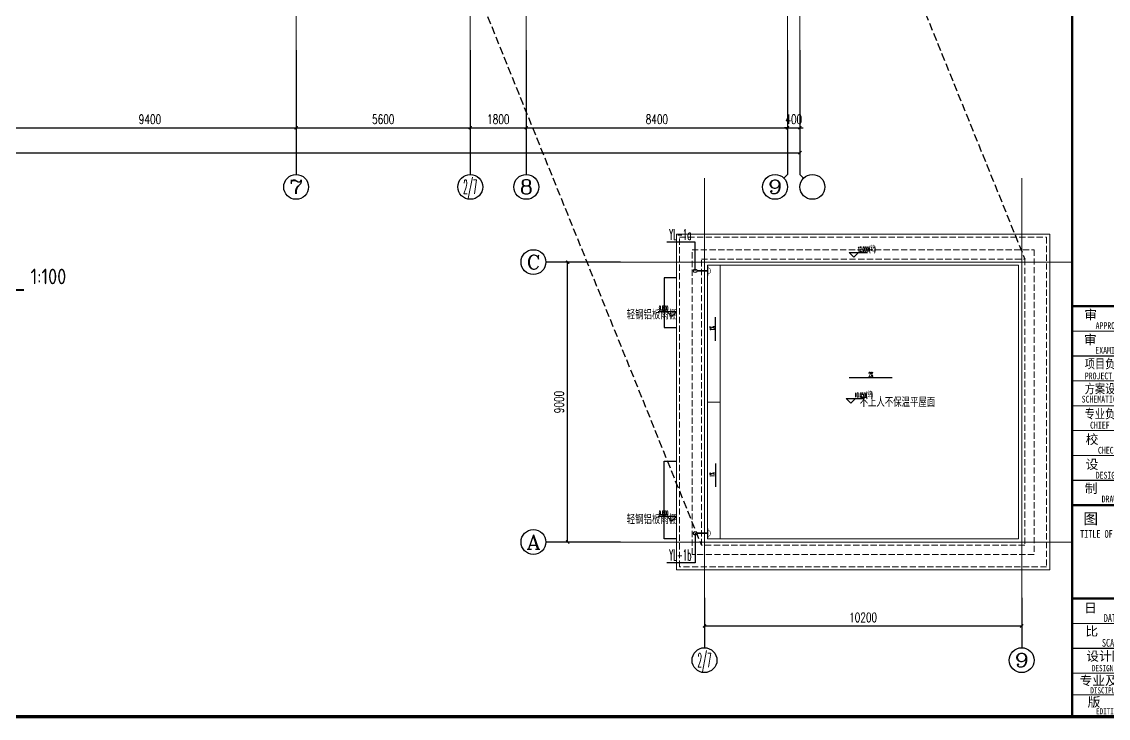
# Model space of a CAD drawing. Extents: x 1382187 to 1725648, y 860327 to 1571294.
# Drawn here: x 1514284 to 1549222, y 1036060 to 1058459 of the extents above; entities that cross this region are included whole.
import ezdxf
from ezdxf.enums import TextEntityAlignment as Align

# ---------------------------------------------------------------- set-up
doc = ezdxf.new("R2010")
doc.units = 0
doc.header["$LTSCALE"] = 1000
doc.header["$MEASUREMENT"] = 0
for name, pattern in [('ACAD_ISO10W100', [18.5, 12, -3, 0.5, -3]), ('DASH', [0.35, 0.25, -0.1]), ('DOTE', [2.42, 2, -0.2, 0.02, -0.2])]:
    doc.linetypes.add(name, pattern=pattern)
for name, color, linetype in [('AXIS', 3, 'Continuous'), ('AXIS_TEXT', 4, 'Continuous'), ('C-AXIS(轴号)', 3, 'Continuous'), ('C-AXIS-T(字)', 7, 'Continuous'), ('DIM_ELEV', 3, 'Continuous'), ('DIM_SYMB', 3, 'Continuous'), ('DIM_雨水', 3, 'Continuous'), ('EQUIP_污水', 7, 'Continuous'), ('PIPE-雨水', 4, 'Y'), ('PUB_TEXT', 4, 'Continuous'), ('VPIPE-雨水', 4, 'Y'), ('图框', 140, 'Continuous'), ('图签文字', 147, 'Continuous'), ('立面', 73, 'Continuous')]:
    doc.layers.add(name, color=color, linetype=linetype)
for name, color, linetype, lineweight in [('DOTE', 19, 'DOTE', 9), ('ZC', 6, 'Continuous', 40), ('平面-排水沟', 86, 'Continuous', 15), ('平面-看线', 45, 'Continuous', 15)]:
    doc.layers.add(name, color=color, linetype=linetype, lineweight=lineweight)
doc.styles.add('_TCH_AXIS', font='COMPLEX', dxfattribs={"bigfont": 'GBCBIG'})
doc.styles.add('_TCH_DIM', font='SIMPLEX.shx', dxfattribs={"width": 0.6, "oblique": 10, "bigfont": 'hztxt.shx'})
doc.styles.add('_TCH_DIM_T3', font='SIMPLEX', dxfattribs={"width": 0.705882, "bigfont": 'GBCBIG'})
doc.styles.add('_TWT_SERIAL', font='simplex.shx', dxfattribs={"width": 0.6, "oblique": 10, "height": 3.5, "bigfont": 'aadri.shx'})
doc.styles.add('COMPLEX', font='COMPLEX')
doc.styles.get("Standard").update_dxf_attribs({"font": 'gbenor.shx', "bigfont": 'gbcbig.shx'})
doc.styles.add('建筑图签-1', font='simhei.ttf', dxfattribs={"width": 0.7})
doc.linetypes.add('Y', pattern='A,2,-0.2,["Y",Standard,S=0.4,R=0,X=-0.1,Y=-0.115],-0.35', length=2.55)
doc.dimstyles.new('_TCH_ARCH&&100', dxfattribs={"dimtxt": 297.5, "dimasz": 100, "dimexe": 250, "dimexo": 300, "dimgap": 126.25, "dimtad": 1, "dimdec": 0, "dimzin": 0, "dimdsep": 46, "dimtxsty": '_TCH_DIM_T3', "dimblk": 'ARCHTICK', "dimcen": 0.09, "dimclrt": 7, "dimazin": 2, "dimtfac": 1, "dimtdec": 0, "dimtix": 1, "dimtmove": 2, "dimatfit": 3, "dimfxl": 0, "dimtolj": 1, "dimtzin": 0, "dimarcsym": 0})

# ---------------------------------------------------------------- blocks, each defined once
blk = doc.blocks.new('A$C07C37FD5')
at = {"layer": '图框'}
for points, const_width in [([(-7000, 0), (-7000, 57400)], 70), ([(0, 13200), (-7000, 13200)], 70), ([(-7000, 13200), (0, 13200)], 70), ([(-7000, 12400), (0, 12400)], 35), ([(-7000, 11600), (0, 11600)], 35), ([(-7000, 10800), (0, 10800)], 35), ([(-7000, 10000), (0, 10000)], 35), ([(-7000, 9200), (0, 9200)], 35), ([(-7000, 8400), (0, 8400)], 35), ([(-7000, 7600), (0, 7600)], 35), ([(-7000, 6800), (0, 6800)], 70), ([(-7000, 3800), (0, 3800)], 70), ([(-7000, 3000), (0, 3000)], 35), ([(-7000, 2200), (0, 2200)], 35), ([(-7000, 1400), (0, 1400)], 35), ([(-7000, 1400), (-500, 1400)], 35), ([(-7000, 700), (-2850, 700)], 35)]:
    blk.add_lwpolyline(points, dxfattribs=dict(at, const_width=const_width))
at = {"layer": '图框', "style": '建筑图签-1', "width": 0.7}
for s, height, p in [('APPROVED ', 220, (-6249, 12465)), ('EXAMINED  ', 220, (-6258, 11674, -1799)), ('PROJECT MANAGER', 220, (-6596, 10848, -1799)), ('SCHEMATIC  DESIGN', 220, (-6697, 10101, -1799)), ('TITLE OF DRAWING', 250, (-6746, 5753)), ('DATE', 250, (-5984, 3049)), ('SCALE', 250, (-6045, 2250)), ('DESIGNED STAGE', 200, (-6367, 1460)), ('DISCIPLIUE&TYPE', 200, (-6417, 747)), ('EDITION NO .', 200, (-6234, 74))]:
    blk.add_text(s, height=height, dxfattribs=at).set_placement(p)
for s, p in [('CHIEF ENGI.', (-5736, 9375)), ('CHECKED  ', (-5607, 8569)), ('DESIGNED ', (-5680, 7765)), (' DRAWN   ', (-5615, 7001))]:
    blk.add_text(s, height=220, dxfattribs=at).set_placement(p, align=Align.MIDDLE)
at = {"layer": '图签文字', "color": 7, "style": '建筑图签-1'}
for s, height, p in [('审    定', 300, (-6612, 12779)), ('审    核', 300, (-6625, 11977)), ('校    对', 300, (-6567, 8768)), ('设    计', 300, (-6572, 7967)), ('制    图', 300, (-6595, 7192)), ('图   名:', 350, (-6645, 6195)), ('日    期', 300, (-6616, 3349)), ('比    例', 300, (-6578, 2602)), ('设计阶段', 300, (-6548, 1800)), ('专业及类别', 300, (-6762, 1013)), ('版   次 ', 300, (-6504, 323))]:
    blk.add_text(s, height=height, dxfattribs=at).set_placement(p)
at = {"layer": '图签文字', "color": 7, "style": '建筑图签-1', "width": 0.8}
for s, p in [('项目负责人', (-6598, 11201)), ('方案设计人', (-6598, 10398)), ('专业负责人', (-6599, 9592))]:
    blk.add_text(s, height=300, dxfattribs=at).set_placement(p)
blk = doc.blocks.new('_ArchTick')
at = {"color": 0, "linetype": 'ByBlock', "const_width": 0.4}
blk.add_lwpolyline([(-0.5, -0.5), (0.5, 0.5)], dxfattribs=at)
blk = doc.blocks.new('*D106')
at = {"layer": 'AXIS', "color": 0, "lineweight": -2}
for p, q in [((1536239, 1039628), (1536239, 1038778)), ((1546439, 1039628), (1546439, 1038778)), ((1536239, 1039028), (1546439, 1039028))]:
    blk.add_line(p, q, dxfattribs=at)
at = {"layer": 'Defpoints', "color": 0}
for p in [(1536239, 1039928), (1546439, 1039928), (1546439, 1039028)]:
    blk.add_point(p, dxfattribs=at)
at = {"layer": 'AXIS', "color": 0, "lineweight": -2, "xscale": 100, "yscale": 100, "zscale": 100, "rotation": 180}
blk.add_blockref('_ArchTick', (1536239, 1039028), dxfattribs=at)
at = {"layer": 'AXIS', "color": 0, "lineweight": -2, "xscale": 100, "yscale": 100, "zscale": 100}
blk.add_blockref('_ArchTick', (1546439, 1039028), dxfattribs=at)
at = {"layer": 'AXIS', "color": 7, "insert": (1541339, 1039303), "char_height": 297.5, "attachment_point": 5, "style": '_TCH_DIM_T3'}
blk.add_mtext('\\A1;10200', dxfattribs=at)
blk = doc.blocks.new('*D107')
at = {"layer": 'AXIS', "color": 0, "lineweight": -2}
for p, q in [((1533239, 1050728), (1531589, 1050728)), ((1531839, 1041728), (1531839, 1050728)), ((1533239, 1041728), (1531589, 1041728))]:
    blk.add_line(p, q, dxfattribs=at)
at = {"layer": 'Defpoints', "color": 0}
for p in [(1531839, 1050728), (1533539, 1050728), (1533539, 1041728)]:
    blk.add_point(p, dxfattribs=at)
at = {"layer": 'AXIS', "color": 0, "lineweight": -2, "xscale": 100, "yscale": 100, "zscale": 100}
for p, rotation in [((1531839, 1050728), 90), ((1531839, 1041728), 270)]:
    blk.add_blockref('_ArchTick', p, dxfattribs=dict(at, rotation=rotation))
at = {"layer": 'AXIS', "color": 7, "insert": (1531564, 1046228), "char_height": 297.5, "attachment_point": 5, "rotation": 90, "style": '_TCH_DIM_T3'}
blk.add_mtext('\\A1;9000', dxfattribs=at)
blk = doc.blocks.new('*D108')
at = {"layer": 'AXIS', "color": 0, "lineweight": -2}
for p, q in [((1484308, 1057248), (1484308, 1053998)), ((1539308, 1057248), (1539308, 1053998)), ((1484308, 1054248), (1539308, 1054248))]:
    blk.add_line(p, q, dxfattribs=at)
at = {"layer": 'Defpoints', "color": 0}
for p in [(1484308, 1057548), (1539308, 1057548), (1539308, 1054248)]:
    blk.add_point(p, dxfattribs=at)
at = {"layer": 'AXIS', "color": 0, "lineweight": -2, "xscale": 100, "yscale": 100, "zscale": 100, "rotation": 180}
blk.add_blockref('_ArchTick', (1484308, 1054248), dxfattribs=at)
at = {"layer": 'AXIS', "color": 0, "lineweight": -2, "xscale": 100, "yscale": 100, "zscale": 100}
blk.add_blockref('_ArchTick', (1539308, 1054248), dxfattribs=at)
at = {"layer": 'AXIS', "color": 7, "insert": (1511808, 1054523), "char_height": 297.5, "attachment_point": 5, "style": '_TCH_DIM_T3'}
blk.add_mtext('\\A1;55000', dxfattribs=at)
blk = doc.blocks.new('*D109')
at = {"layer": 'AXIS', "color": 0, "lineweight": -2}
for p, q in [((1538908, 1057248), (1538908, 1054798)), ((1539308, 1057248), (1539308, 1054798)), ((1538908, 1055048), (1538808, 1055048)), ((1538908, 1055048), (1539308, 1055048)), ((1539308, 1055048), (1539408, 1055048))]:
    blk.add_line(p, q, dxfattribs=at)
at = {"layer": 'Defpoints', "color": 0}
for p in [(1538908, 1057548), (1539308, 1057548), (1539308, 1055048)]:
    blk.add_point(p, dxfattribs=at)
at = {"layer": 'AXIS', "color": 0, "lineweight": -2, "xscale": 100, "yscale": 100, "zscale": 100}
blk.add_blockref('_ArchTick', (1538908, 1055048), dxfattribs=at)
at = {"layer": 'AXIS', "color": 0, "lineweight": -2, "xscale": 100, "yscale": 100, "zscale": 100, "rotation": 180}
blk.add_blockref('_ArchTick', (1539308, 1055048), dxfattribs=at)
at = {"layer": 'AXIS', "color": 7, "insert": (1539108, 1055323), "char_height": 297.5, "attachment_point": 5, "style": '_TCH_DIM_T3'}
blk.add_mtext('\\A1;400', dxfattribs=at)
blk = doc.blocks.new('*D110')
at = {"layer": 'AXIS', "color": 0, "lineweight": -2}
for p, q in [((1530508, 1057248), (1530508, 1054798)), ((1538908, 1057248), (1538908, 1054798)), ((1530508, 1055048), (1538908, 1055048))]:
    blk.add_line(p, q, dxfattribs=at)
at = {"layer": 'Defpoints', "color": 0}
for p in [(1530508, 1057548), (1538908, 1057548), (1538908, 1055048)]:
    blk.add_point(p, dxfattribs=at)
at = {"layer": 'AXIS', "color": 0, "lineweight": -2, "xscale": 100, "yscale": 100, "zscale": 100, "rotation": 180}
blk.add_blockref('_ArchTick', (1530508, 1055048), dxfattribs=at)
at = {"layer": 'AXIS', "color": 0, "lineweight": -2, "xscale": 100, "yscale": 100, "zscale": 100}
blk.add_blockref('_ArchTick', (1538908, 1055048), dxfattribs=at)
at = {"layer": 'AXIS', "color": 7, "insert": (1534708, 1055323), "char_height": 297.5, "attachment_point": 5, "style": '_TCH_DIM_T3'}
blk.add_mtext('\\A1;8400', dxfattribs=at)
blk = doc.blocks.new('*D111')
at = {"layer": 'AXIS', "color": 0, "lineweight": -2}
for p, q in [((1528708, 1057248), (1528708, 1054798)), ((1530508, 1057248), (1530508, 1054798)), ((1528708, 1055048), (1530508, 1055048))]:
    blk.add_line(p, q, dxfattribs=at)
at = {"layer": 'Defpoints', "color": 0}
for p in [(1528708, 1057548), (1530508, 1057548), (1530508, 1055048)]:
    blk.add_point(p, dxfattribs=at)
at = {"layer": 'AXIS', "color": 0, "lineweight": -2, "xscale": 100, "yscale": 100, "zscale": 100, "rotation": 180}
blk.add_blockref('_ArchTick', (1528708, 1055048), dxfattribs=at)
at = {"layer": 'AXIS', "color": 0, "lineweight": -2, "xscale": 100, "yscale": 100, "zscale": 100}
blk.add_blockref('_ArchTick', (1530508, 1055048), dxfattribs=at)
at = {"layer": 'AXIS', "color": 7, "insert": (1529608, 1055323), "char_height": 297.5, "attachment_point": 5, "style": '_TCH_DIM_T3'}
blk.add_mtext('\\A1;1800', dxfattribs=at)
blk = doc.blocks.new('*D112')
at = {"layer": 'AXIS', "color": 0, "lineweight": -2}
for p, q in [((1523108, 1057248), (1523108, 1054798)), ((1528708, 1057248), (1528708, 1054798)), ((1523108, 1055048), (1528708, 1055048))]:
    blk.add_line(p, q, dxfattribs=at)
at = {"layer": 'Defpoints', "color": 0}
for p in [(1523108, 1057548), (1528708, 1057548), (1528708, 1055048)]:
    blk.add_point(p, dxfattribs=at)
at = {"layer": 'AXIS', "color": 0, "lineweight": -2, "xscale": 100, "yscale": 100, "zscale": 100, "rotation": 180}
blk.add_blockref('_ArchTick', (1523108, 1055048), dxfattribs=at)
at = {"layer": 'AXIS', "color": 0, "lineweight": -2, "xscale": 100, "yscale": 100, "zscale": 100}
blk.add_blockref('_ArchTick', (1528708, 1055048), dxfattribs=at)
at = {"layer": 'AXIS', "color": 7, "insert": (1525908, 1055323), "char_height": 297.5, "attachment_point": 5, "style": '_TCH_DIM_T3'}
blk.add_mtext('\\A1;5600', dxfattribs=at)
blk = doc.blocks.new('*D113')
at = {"layer": 'AXIS', "color": 0, "lineweight": -2}
for p, q in [((1513708, 1057248), (1513708, 1054798)), ((1523108, 1057248), (1523108, 1054798)), ((1513708, 1055048), (1523108, 1055048))]:
    blk.add_line(p, q, dxfattribs=at)
at = {"layer": 'Defpoints', "color": 0}
for p in [(1513708, 1057548), (1523108, 1057548), (1523108, 1055048)]:
    blk.add_point(p, dxfattribs=at)
at = {"layer": 'AXIS', "color": 0, "lineweight": -2, "xscale": 100, "yscale": 100, "zscale": 100, "rotation": 180}
blk.add_blockref('_ArchTick', (1513708, 1055048), dxfattribs=at)
at = {"layer": 'AXIS', "color": 0, "lineweight": -2, "xscale": 100, "yscale": 100, "zscale": 100}
blk.add_blockref('_ArchTick', (1523108, 1055048), dxfattribs=at)
at = {"layer": 'AXIS', "color": 7, "insert": (1518408, 1055323), "char_height": 297.5, "attachment_point": 5, "style": '_TCH_DIM_T3'}
blk.add_mtext('\\A1;9400', dxfattribs=at)
blk = doc.blocks.new('$ATTACHMENT$00000217')
blk.add_line((-150, 0), (150, 0))
at = {"const_width": 15}
blk.add_lwpolyline([(-99, 0, -1), (101, 0)], format="xyb", dxfattribs=at)
blk = doc.blocks.new('_AXISO')
blk.add_circle((0, 0), 0.5)
at = {"layer": 'AXIS_TEXT', "style": 'COMPLEX', "width": 1.041667}
blk.add_attdef('A', text='', height=0.56, dxfattribs=at).set_placement((-0.25, -0.28), (0.25, -0.28), align=Align.FIT)

msp = doc.modelspace()

# ---------------------------------------------------------------- hatches: boundary and pattern name
at = {"layer": 'DIM_SYMB'}
for points in [[(1536592.3, 1048955.6), (1536592.3, 1048805.6), (1536572.3, 1048805.6)], [(1540894.6, 1047003.5), (1541044.6, 1047003.5), (1541044.6, 1047023.5)], [(1536592.3, 1043501), (1536592.3, 1043651), (1536572.3, 1043651)]]:
    msp.add_hatch(color=8, dxfattribs=at).paths.add_polyline_path(points)

# ---------------------------------------------------------------- linework, layer by layer
at = {"color": 8, "linetype": 'DASH'}
for points in [[(1539007.9, 1069447.8), (1546538.6, 1050828.3)], [(1528607.9, 1060247.8), (1536138.6, 1041628.3)]]:
    msp.add_lwpolyline(points, dxfattribs=at)
at = {"layer": 'C-AXIS(轴号)'}
for p, q in [((1523107.9, 1057547.8), (1523107.9, 1053547.8)), ((1528707.9, 1057547.8), (1528707.9, 1053547.8)), ((1530507.9, 1057547.8), (1530507.9, 1053547.8)), ((1538907.9, 1057547.8), (1538907.9, 1053547.8)), ((1539307.9, 1057547.8), (1539307.9, 1053547.8)), ((1538790.8, 1053430.6), (1538907.9, 1053547.8)), ((1539425.1, 1053430.6), (1539307.9, 1053547.8)), ((1533538.6, 1050728.3), (1531138.6, 1050728.3)), ((1533538.6, 1041728.3), (1531138.6, 1041728.3)), ((1536238.6, 1039928.3), (1536238.6, 1038328.3)), ((1546438.6, 1039928.3), (1546438.6, 1038328.3))]:
    msp.add_line(p, q, dxfattribs=at)
at = {"layer": 'DIM_ELEV', "color": 8}
for p, q in [((1541043.9, 1050885.9), (1540893.9, 1051035.9)), ((1540893.9, 1051035.9), (1541478.4, 1051035.9)), ((1541043.9, 1050885.9), (1541193.9, 1051035.9)), ((1535334.7, 1049134), (1534750.2, 1049134)), ((1535184.7, 1048984), (1535034.7, 1049134)), ((1535184.7, 1048984), (1535334.7, 1049134)), ((1540946.9, 1046195.7), (1540796.9, 1046345.7)), ((1540796.9, 1046345.7), (1541381.5, 1046345.7)), ((1540946.9, 1046195.7), (1541096.9, 1046345.7)), ((1535334.7, 1042551.5), (1534750.2, 1042551.5)), ((1535184.7, 1042401.5), (1535034.7, 1042551.5)), ((1535184.7, 1042401.5), (1535334.7, 1042551.5))]:
    msp.add_line(p, q, dxfattribs=at)
at = {"layer": 'DIM_SYMB', "const_width": 70}
msp.add_lwpolyline([(1510412.2, 1049832.7), (1514361.8, 1049832.7)], dxfattribs=at)
at = {"layer": 'DIM_SYMB', "color": 8}
for points in [[(1536592.3, 1048200.5), (1536592.3, 1048955.6)], [(1542271.4, 1047003.5), (1540894.6, 1047003.5)], [(1536592.3, 1044256.1), (1536592.3, 1043501)]]:
    msp.add_lwpolyline(points, dxfattribs=at)
at = {"layer": 'DIM_雨水'}
for p, q in [((1535938.6, 1051372.2), (1535032.6, 1051372.2)), ((1535938.6, 1050448.3), (1535938.6, 1051372.2)), ((1535938.6, 1042008.3), (1535938.6, 1041062.9)), ((1535938.6, 1041062.9), (1535032.6, 1041062.9))]:
    msp.add_line(p, q, dxfattribs=at)
at = {"layer": 'DOTE', "linetype": 'ACAD_ISO10W100', "ltscale": 100}
for p, q in [((1530507.9, 1081747.8), (1530507.9, 1057547.8)), ((1538907.9, 1081747.8), (1538907.9, 1057547.8)), ((1539307.9, 1081747.8), (1539307.9, 1057547.8)), ((1523107.9, 1069147.8), (1523107.9, 1057547.8)), ((1528707.9, 1069147.8), (1528707.9, 1057547.8)), ((1536238.6, 1053428.3), (1536238.6, 1039928.3)), ((1546438.6, 1053428.3), (1546438.6, 1039928.3)), ((1548068.4, 1050728.3), (1533538.6, 1050728.3)), ((1533538.6, 1041728.3), (1548068.4, 1041728.3))]:
    msp.add_line(p, q, dxfattribs=at)
at = {"layer": 'PIPE-雨水', "const_width": 55}
for points in [[(1535993.6, 1050448.3), (1536338.6, 1050448.3)], [(1535993.6, 1042008.3), (1536338.6, 1042008.3)]]:
    msp.add_lwpolyline(points, dxfattribs=at)
at = {"layer": 'VPIPE-雨水'}
for centre in [(1535938.6, 1050448.3), (1535938.6, 1042008.3)]:
    msp.add_circle(centre, 55, dxfattribs=at)
at = {"layer": '图框', "const_width": 100}
msp.add_lwpolyline([(1474463.5, 1036110.3), (1555063.5, 1036110.3), (1555063.5, 1093510.3), (1474463.5, 1093510.3)], close=True, dxfattribs=at)
at = {"layer": '平面-排水沟', "color": 8}
for points in [[(1536738.6, 1050628.3), (1536738.6, 1041828.3)], [(1536738.6, 1046228.3), (1536338.6, 1046228.3)]]:
    msp.add_lwpolyline(points, dxfattribs=at)
at = {"layer": '平面-看线', "color": 8}
for points in [[(1535338.6, 1051628.3), (1547338.6, 1051628.3), (1547338.6, 1040828.3), (1535338.6, 1040828.3)], [(1536338.6, 1050628.3), (1546338.6, 1050628.3), (1546338.6, 1041828.3), (1536338.6, 1041828.3)]]:
    msp.add_lwpolyline(points, close=True, dxfattribs=at)
at = {"layer": '平面-看线', "color": 8, "linetype": 'DASH', "ltscale": 0.8}
for points in [[(1535438.6, 1051528.3), (1547238.6, 1051528.3), (1547238.6, 1040928.3), (1535438.6, 1040928.3)], [(1535838.6, 1051128.3), (1546838.6, 1051128.3), (1546838.6, 1041328.3), (1535838.6, 1041328.3)], [(1536138.6, 1050828.3), (1546538.6, 1050828.3), (1546538.6, 1041628.3), (1536138.6, 1041628.3)]]:
    msp.add_lwpolyline(points, close=True, dxfattribs=at)
at = {"layer": '立面', "color": 8}
for points in [[(1535338.6, 1050228.3), (1534938.6, 1050228.3), (1534938.6, 1048627.9), (1535338.6, 1048627.9)], [(1535338.6, 1041828.3), (1534938.6, 1041828.3), (1534938.6, 1044328.3), (1535338.6, 1044328.3)]]:
    msp.add_lwpolyline(points, dxfattribs=at)

# ---------------------------------------------------------------- block references
at = {"layer": 'C-AXIS(轴号)'}
ref = msp.add_blockref('_AXISO', (1523107.9, 1053147.8), dxfattribs=dict(at, xscale=800, yscale=800, zscale=800))
ref.add_attrib('A', '7', dxfattribs={"layer": 'C-AXIS-T(字)', "height": 452.5, "style": '_TCH_AXIS', "width": 1.5}).set_placement((1522881.7, 1052921.5), (1523334.2, 1052921.5), align=Align.FIT)
ref = msp.add_blockref('_AXISO', (1528707.9, 1053147.8), dxfattribs=dict(at, xscale=800, yscale=800, zscale=800))
ref.add_attrib('A', '2/7', dxfattribs={"layer": 'C-AXIS-T(字)', "height": 452.55, "style": '_TCH_AXIS', "width": 0.375}).set_placement((1528481.7, 1052921.5), (1528934.2, 1052921.5), align=Align.FIT)
ref = msp.add_blockref('_AXISO', (1530507.9, 1053147.8), dxfattribs=dict(at, xscale=800, yscale=800, zscale=800))
ref.add_attrib('A', '8', dxfattribs={"layer": 'C-AXIS-T(字)', "height": 452.5, "style": '_TCH_AXIS', "width": 1.5}).set_placement((1530281.7, 1052921.5), (1530734.2, 1052921.5), align=Align.FIT)
ref = msp.add_blockref('_AXISO', (1538507.9, 1053147.8), dxfattribs=dict(at, xscale=800, yscale=800, zscale=800))
ref.add_attrib('A', '9', dxfattribs={"layer": 'C-AXIS-T(字)', "height": 452.5, "style": '_TCH_AXIS', "width": 1.5}).set_placement((1538281.7, 1052921.5), (1538734.2, 1052921.5), align=Align.FIT)
at = {"layer": 'C-AXIS(轴号)', "xscale": 800, "yscale": 800, "zscale": 800}
msp.add_blockref('_AXISO', (1539707.9, 1053147.8), dxfattribs=at)
at = {"layer": 'C-AXIS(轴号)'}
ref = msp.add_blockref('_AXISO', (1530738.6, 1050728.3), dxfattribs=dict(at, xscale=800, yscale=800, zscale=800))
ref.add_attrib('A', 'C', dxfattribs={"layer": 'C-AXIS-T(字)', "height": 452.5, "style": '_TCH_AXIS', "width": 1.4}).set_placement((1530512.4, 1050502), (1530964.9, 1050502), align=Align.FIT)
ref = msp.add_blockref('_AXISO', (1530738.6, 1041728.3), dxfattribs=dict(at, xscale=800, yscale=800, zscale=800))
ref.add_attrib('A', 'A', dxfattribs={"layer": 'C-AXIS-T(字)', "height": 452.5, "style": '_TCH_AXIS', "width": 1.166667}).set_placement((1530512.4, 1041502), (1530964.9, 1041502), align=Align.FIT)
ref = msp.add_blockref('_AXISO', (1536238.6, 1037928.3), dxfattribs=dict(at, xscale=800, yscale=800, zscale=800))
ref.add_attrib('A', '2/7', dxfattribs={"layer": 'C-AXIS-T(字)', "height": 452.55, "style": '_TCH_AXIS', "width": 0.375}).set_placement((1536012.4, 1037702), (1536464.9, 1037702), align=Align.FIT)
ref = msp.add_blockref('_AXISO', (1546438.6, 1037928.3), dxfattribs=dict(at, xscale=800, yscale=800, zscale=800))
ref.add_attrib('A', '9', dxfattribs={"layer": 'C-AXIS-T(字)', "height": 452.5, "style": '_TCH_AXIS', "width": 1.5}).set_placement((1546212.4, 1037702), (1546664.9, 1037702), align=Align.FIT)
at = {"layer": 'EQUIP_污水', "rotation": 270}
for p in [(1536338.6, 1050448.3), (1536338.6, 1042008.3)]:
    msp.add_blockref('$ATTACHMENT$00000217', p, dxfattribs=at)
at = {"layer": 'ZC'}
msp.add_blockref('A$C07C37FD5', (1555063.5, 1036110.3), dxfattribs=at)

# ---------------------------------------------------------------- texts
at = {"layer": 'DIM_ELEV', "color": 8, "style": '_TCH_DIM'}
for s, height, width, p in [('12.000', 148.75, 0.423529, (1541160.2, 1051070.9)), ('(', 148.8, 0.423529, (1541528.4, 1051070.9)), ('结', 175, 0.6, (1541580.7, 1051070.9)), (')', 148.8, 0.423529, (1541696.3, 1051070.9)), ('9.800', 148.75, 0.423529, (1534774.7, 1049169)), ('10.650', 148.75, 0.423529, (1541063.2, 1046380.7)), ('(', 148.8, 0.423529, (1541431.5, 1046380.7)), ('结', 175, 0.6, (1541483.7, 1046380.7)), (')', 148.8, 0.423529, (1541599.3, 1046380.7)), ('9.800', 148.75, 0.423529, (1534774.7, 1042586.5))]:
    msp.add_text(s, height=height, dxfattribs=dict(at, width=width)).set_placement(p)
at = {"layer": 'DIM_SYMB', "color": 8, "style": '_TCH_DIM', "width": 0.423529}
for p in [(1536557.3, 1048521.4), (1536557.3, 1043822)]:
    msp.add_text('1%', height=148.75, rotation=90, dxfattribs=at).set_placement(p)
msp.add_text('2%', height=148.75, dxfattribs=at).set_placement((1541512.9, 1047038.5))
at = {"layer": 'DIM_雨水', "color": 7, "style": '_TWT_SERIAL', "width": 0.48}
for s, p in [('YL-1a', (1535102.6, 1051442.2)), ('YL-1b', (1535102.6, 1041132.9))]:
    msp.add_text(s, height=350, dxfattribs=at).set_placement(p)
at = {"layer": 'PUB_TEXT'}
msp.add_text('1:100', height=500, dxfattribs=at).set_placement((1514567.2, 1050017.4))
at = {"layer": 'PUB_TEXT', "color": 8}
for s, p in [('轻钢铝板雨棚', (1533738, 1048888.7)), ('不上人不保温平屋面', (1541227.3, 1046075.8)), ('轻钢铝板雨棚', (1533738, 1042306.2))]:
    msp.add_text(s, height=270.07, dxfattribs=at).set_placement(p)

# ---------------------------------------------------------------- dimensions: what is measured, and where the dimension line sits
at = {"layer": 'AXIS'}
for p1, p2, distance, picture, middle in [((1484307.9, 1057547.8), (1539307.9, 1057547.8), -3300, '*D108', (1511807.9, 1054522.8)), ((1513707.9, 1057547.8), (1523107.9, 1057547.8), -2500, '*D113', (1518407.9, 1055322.8)), ((1523107.9, 1057547.8), (1528707.9, 1057547.8), -2500, '*D112', (1525907.9, 1055322.8)), ((1528707.9, 1057547.8), (1530507.9, 1057547.8), -2500, '*D111', (1529607.9, 1055322.8)), ((1530507.9, 1057547.8), (1538907.9, 1057547.8), -2500, '*D110', (1534707.9, 1055322.8)), ((1538907.9, 1057547.8), (1539307.9, 1057547.8), -2500, '*D109', (1539107.9, 1055322.8)), ((1533538.6, 1041728.3), (1533538.6, 1050728.3), 1700, '*D107', (1531563.6, 1046228.3)), ((1536238.6, 1039928.3), (1546438.6, 1039928.3), -900, '*D106', (1541338.6, 1039303.3))]:
    dim = msp.add_aligned_dim(p1=p1, p2=p2, distance=distance, dimstyle='_TCH_ARCH&&100', dxfattribs=at)
    dim.commit()
    dim.dimension.update_dxf_attribs({"geometry": picture, "text_midpoint": middle})

doc.saveas('drawing.dxf')
